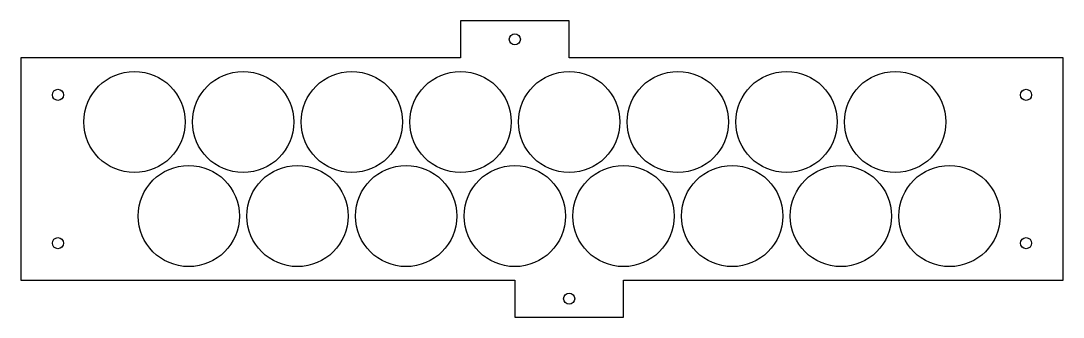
# Model space of a CAD drawing. Header units: millimetres. Extents: x -25 to 397, y -100 to 20.
import ezdxf

# ---------------------------------------------------------------- set-up
doc = ezdxf.new("R2010")
doc.units = ezdxf.units.MM
doc.layers.get('0').update_dxf_attribs({"linetype": 'CONTINUOUS'})

msp = doc.modelspace()

# ---------------------------------------------------------------- linework, layer by layer
msp.add_lwpolyline([(397, 5), (197, 5), (197, 20), (153, 20), (153, 5), (-25, 5), (-25, -85.11), (175, -85.11), (175, -100.11), (219, -100.11), (219, -85.11), (397, -85.11)], close=True)
for centre, radius in [((175, 12.5), 2.25), ((21, -21), 20.5), ((65, -21), 20.5), ((109, -21), 20.5), ((153, -21), 20.5), ((197, -21), 20.5), ((241, -21), 20.5), ((285, -21), 20.5), ((329, -21), 20.5), ((-10, -10), 2.25), ((382, -10), 2.25), ((43, -59.11), 20.5), ((87, -59.11), 20.5), ((131, -59.11), 20.5), ((175, -59.11), 20.5), ((219, -59.11), 20.5), ((263, -59.11), 20.5), ((307, -59.11), 20.5), ((351, -59.11), 20.5), ((-10, -70.11), 2.25), ((382, -70.11), 2.25), ((197, -92.61), 2.25)]:
    msp.add_circle(centre, radius)

doc.saveas('drawing.dxf')
